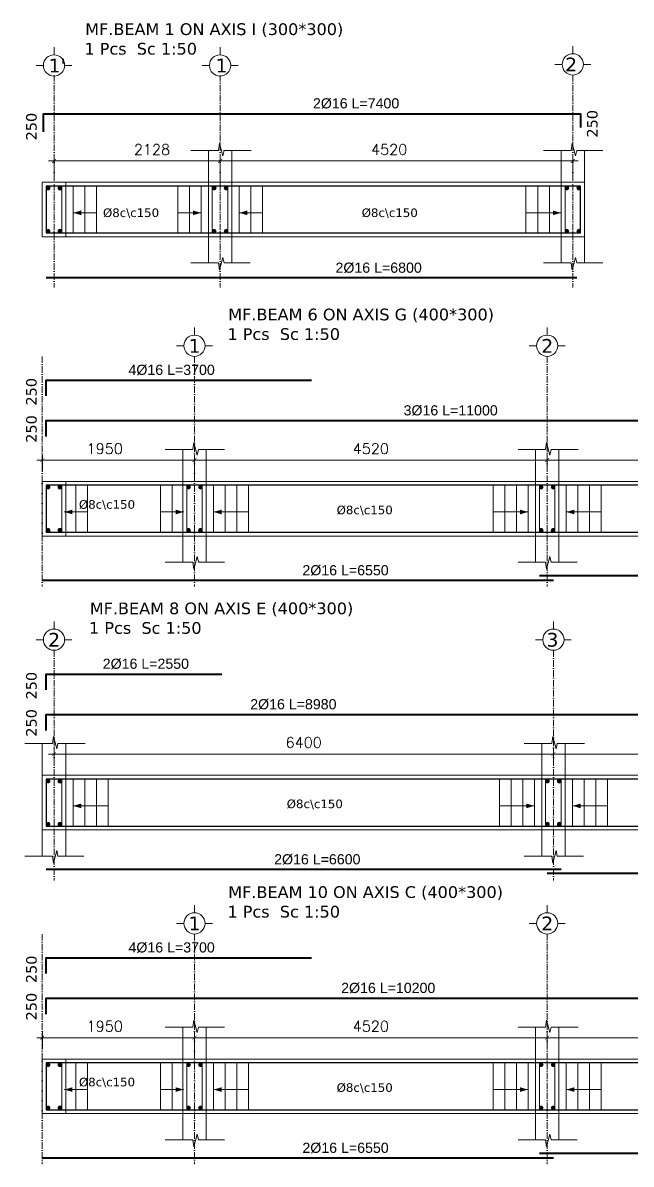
# Model space of a CAD drawing. Header units: inches. Extents: x -17020 to 43805, y -10194 to 123061.
# Drawn here: x 7715 to 8495, y 112787 to 114250 of the extents above; entities that cross this region are included whole.
import ezdxf

# ---------------------------------------------------------------- set-up
doc = ezdxf.new("R2010")
doc.units = ezdxf.units.IN
doc.header["$LTSCALE"] = 0.7
doc.header["$MEASUREMENT"] = 0
doc.linetypes.add('ACAD_ISO10W100', pattern=[18, 12, -3, 0, -3])
doc.layers.get('0').update_dxf_attribs({"lineweight": 13})
doc.layers.get('Defpoints').update_dxf_attribs({"lineweight": 5})
for name, color, linetype, lineweight in [('axis', 254, 'ACAD_ISO10W100', 9), ('BEAM FRAME', 5, 'Continuous', 18), ('COLUMN', 4, 'Continuous', 20), ('elevline', 30, 'Continuous', 20), ('FRAME 070', 5, 'Continuous', 60), ('hatch', 9, 'Continuous', 9), ('renforcment', 141, 'Continuous', 40), ('tex', 3, 'Continuous', 25), ('TEXT', 3, 'Continuous', 25), ('top rein. extension', 50, 'Continuous', 20), ('top renforcment', 7, 'Continuous', 40)]:
    doc.layers.add(name, color=color, linetype=linetype, lineweight=lineweight)
doc.styles.add('100', font='romans.shx', dxfattribs={"height": 13.5})
doc.styles.add('romanc', font='verdana.ttf', dxfattribs={"height": 250})
doc.styles.get("Standard").update_dxf_attribs({"font": 'arial.ttf', "height": 13})
doc.dimstyles.new('100', dxfattribs={"dimtxt": 13.5, "dimasz": 5, "dimexe": 7, "dimexo": 7, "dimgap": 8, "dimtad": 1, "dimdec": 0, "dimlfac": 10, "dimzin": 4, "dimdsep": 46, "dimtxsty": '100', "dimblk": 'ARCHTICK', "dimcen": 0.09, "dimdle": 7, "dimclrd": 1, "dimclre": 8, "dimclrt": 2, "dimadec": 0, "dimazin": 1, "dimtfac": 1, "dimtdec": 0, "dimtix": 1, "dimtofl": 0, "dimtmove": 0, "dimatfit": 3, "dimldrblk": 'ARCHTICK', "dimfxl": 0.18, "dimtolj": 1, "dimtzin": 0, "dimlwd": -1, "dimlwe": -1, "dimarcsym": 0})
doc.dimstyles.get("Standard").update_dxf_attribs({"dimtxt": 13, "dimasz": 5, "dimexe": 0.18, "dimexo": 0.0625, "dimgap": 6, "dimtad": 1, "dimdec": 0, "dimlfac": 10, "dimzin": 0, "dimdsep": 46, "dimtxsty": 'Standard', "dimblk": 'ARCHTICK', "dimcen": 0.09, "dimse1": 1, "dimse2": 1, "dimclrd": 1, "dimclre": 7, "dimclrt": 3, "dimadec": 0, "dimazin": 0, "dimtfac": 1, "dimtdec": 0, "dimtix": 1, "dimtofl": 0, "dimtmove": 0, "dimatfit": 3, "dimldrblk": 'ARCHTICK', "dimfxl": 1, "dimtolj": 1, "dimtzin": 0, "dimarcsym": 0})

# ---------------------------------------------------------------- blocks, each defined once
blk = doc.blocks.new('_ArchTick')
at = {"color": 0, "linetype": 'ByBlock', "lineweight": 0, "const_width": 0.15}
blk.add_lwpolyline([(-0.5, -0.5), (0.5, 0.5)], dxfattribs=at)
blk = doc.blocks.new('*D794')
at = {"color": 8, "transparency": 16777216}
for p, q in [((7968.2, 114036.1), (7968.2, 114079.7)), ((8420.2, 114054.5), (8420.2, 114079.7))]:
    blk.add_line(p, q, dxfattribs=at)
at = {"color": 1, "transparency": 16777216}
blk.add_line((7961.2, 114072.7), (8427.2, 114072.7), dxfattribs=at)
at = {"layer": 'Defpoints', "color": 0, "transparency": 16777216}
for p in [(8420.2, 114072.7), (8420.2, 114047.5), (7968.2, 114029.1)]:
    blk.add_point(p, dxfattribs=at)
at = {"color": 1, "transparency": 16777216, "xscale": 5, "yscale": 5, "zscale": 5, "rotation": 180}
blk.add_blockref('_ArchTick', (7968.2, 114072.7), dxfattribs=at)
at = {"color": 1, "transparency": 16777216, "xscale": 5, "yscale": 5, "zscale": 5}
blk.add_blockref('_ArchTick', (8420.2, 114072.7), dxfattribs=at)
at = {"color": 2, "transparency": 16777216, "insert": (8184.9, 114087.4), "char_height": 13.5, "attachment_point": 5, "style": '100'}
blk.add_mtext('\\A1;4520', dxfattribs=at)
blk = doc.blocks.new('*D795')
at = {"layer": 'Defpoints', "color": 0, "transparency": 16777216}
for p in [(7745.4, 113922.7, -13652.7), (8425.4, 113922.7, -37318.8), (8425.4, 113922.7)]:
    blk.add_point(p, dxfattribs=at)
at = {"layer": 'TEXT', "color": 3, "transparency": 16777216, "insert": (8171.4, 113935.7), "char_height": 13, "attachment_point": 5}
blk.add_mtext('\\A1;2%%C16 L=6800', dxfattribs=at)
blk = doc.blocks.new('*D796')
at = {"layer": 'Defpoints', "color": 0, "transparency": 16777216}
for p in [(7715.4, 114133.3, 264.3), (7715.4, 114133.3), (8455.4, 114133.3, -440.4)]:
    blk.add_point(p, dxfattribs=at)
at = {"layer": 'TEXT', "color": 3, "transparency": 16777216, "insert": (8142.5, 114146.3), "char_height": 13, "attachment_point": 5}
blk.add_mtext('\\A1;2%%C16 L=7400', dxfattribs=at)
blk = doc.blocks.new('*D797')
at = {"color": 8, "transparency": 16777216}
for p, q in [((7755.4, 114054.5), (7755.4, 114079.7)), ((7968.2, 114036.1), (7968.2, 114079.7))]:
    blk.add_line(p, q, dxfattribs=at)
at = {"color": 1, "transparency": 16777216}
blk.add_line((7975.2, 114072.7), (7748.4, 114072.7), dxfattribs=at)
at = {"layer": 'Defpoints', "color": 0, "transparency": 16777216}
for p in [(7755.4, 114072.7), (7755.4, 114047.5), (7968.2, 114029.1)]:
    blk.add_point(p, dxfattribs=at)
at = {"color": 1, "transparency": 16777216, "xscale": 5, "yscale": 5, "zscale": 5, "rotation": 180}
blk.add_blockref('_ArchTick', (7755.4, 114072.7), dxfattribs=at)
at = {"color": 1, "transparency": 16777216, "xscale": 5, "yscale": 5, "zscale": 5}
blk.add_blockref('_ArchTick', (7968.2, 114072.7), dxfattribs=at)
at = {"color": 2, "transparency": 16777216, "insert": (7880.9, 114087.4), "char_height": 13.5, "attachment_point": 5, "style": '100'}
blk.add_mtext('\\A1;2128', dxfattribs=at)
blk = doc.blocks.new('*D816')
at = {"layer": 'Defpoints', "color": 0, "transparency": 16777216}
for p in [(7715.4, 113739.9, -218.4), (7715.4, 113739.9), (8815.4, 113739.9, -167.8)]:
    blk.add_point(p, dxfattribs=at)
at = {"layer": 'TEXT', "color": 3, "transparency": 16777216, "insert": (8263.7, 113752.9), "char_height": 13, "attachment_point": 5}
blk.add_mtext('\\A1;3%%C16 L=11000', dxfattribs=at)
blk = doc.blocks.new('*D819')
at = {"color": 1, "transparency": 16777216}
blk.add_line((9034.4, 113689.3), (8380.4, 113689.3), dxfattribs=at)
at = {"color": 8, "transparency": 16777216}
for p, q in [((8387.4, 113680.4), (8387.4, 113696.3)), ((9027.4, 113682.7), (9027.4, 113696.3))]:
    blk.add_line(p, q, dxfattribs=at)
at = {"layer": 'Defpoints', "color": 0, "transparency": 16777216}
for p in [(8387.4, 113689.3), (8387.4, 113673.4), (9027.4, 113675.7)]:
    blk.add_point(p, dxfattribs=at)
at = {"color": 1, "transparency": 16777216, "xscale": 5, "yscale": 5, "zscale": 5, "rotation": 180}
blk.add_blockref('_ArchTick', (8387.4, 113689.3), dxfattribs=at)
at = {"color": 1, "transparency": 16777216, "xscale": 5, "yscale": 5, "zscale": 5}
blk.add_blockref('_ArchTick', (9027.4, 113689.3), dxfattribs=at)
at = {"color": 2, "transparency": 16777216, "insert": (8707.4, 113704.1), "char_height": 13.5, "attachment_point": 5, "style": '100'}
blk.add_mtext('\\A1;6400', dxfattribs=at)
blk = doc.blocks.new('*D820')
at = {"color": 1, "transparency": 16777216}
blk.add_line((7928.4, 113689.3), (8394.4, 113689.3), dxfattribs=at)
at = {"color": 8, "transparency": 16777216}
for p, q in [((7935.4, 113668.1), (7935.4, 113696.3)), ((8387.4, 113680.4), (8387.4, 113696.3))]:
    blk.add_line(p, q, dxfattribs=at)
at = {"layer": 'Defpoints', "color": 0, "transparency": 16777216}
for p in [(8387.4, 113689.3), (8387.4, 113673.4), (7935.4, 113661.1)]:
    blk.add_point(p, dxfattribs=at)
at = {"color": 1, "transparency": 16777216, "xscale": 5, "yscale": 5, "zscale": 5, "rotation": 180}
blk.add_blockref('_ArchTick', (7935.4, 113689.3), dxfattribs=at)
at = {"color": 1, "transparency": 16777216, "xscale": 5, "yscale": 5, "zscale": 5}
blk.add_blockref('_ArchTick', (8387.4, 113689.3), dxfattribs=at)
at = {"color": 2, "transparency": 16777216, "insert": (8161.4, 113704.1), "char_height": 13.5, "attachment_point": 5, "style": '100'}
blk.add_mtext('\\A1;4520', dxfattribs=at)
blk = doc.blocks.new('*D821')
at = {"layer": 'Defpoints', "color": 0, "transparency": 16777216}
for p in [(7715.4, 113791.8, -218.4), (7715.4, 113791.8), (8085.4, 113791.8, -209.5)]:
    blk.add_point(p, dxfattribs=at)
at = {"layer": 'TEXT', "color": 3, "transparency": 16777216, "insert": (7906.1, 113804.8), "char_height": 13, "attachment_point": 5}
blk.add_mtext('\\A1;4%%C16 L=3700', dxfattribs=at)
blk = doc.blocks.new('*D823')
at = {"layer": 'Defpoints', "color": 0, "transparency": 16777216}
for p in [(7740.4, 113535, -13652.7), (8395.4, 113535, -37100.9), (8395.4, 113535)]:
    blk.add_point(p, dxfattribs=at)
at = {"layer": 'TEXT', "color": 3, "transparency": 16777216, "insert": (8129, 113548), "char_height": 13, "attachment_point": 5}
blk.add_mtext('\\A1;2%%C16 L=6550', dxfattribs=at)
blk = doc.blocks.new('*D824')
at = {"layer": 'Defpoints', "color": 0, "transparency": 16777216}
for p in [(8377.4, 113541.2, -13652.7), (9037.4, 113541.2, -37100.9), (9037.4, 113541.2)]:
    blk.add_point(p, dxfattribs=at)
at = {"layer": 'TEXT', "color": 3, "transparency": 16777216, "insert": (8724.8, 113554.2), "char_height": 13, "attachment_point": 5}
blk.add_mtext('\\A1;2%%C16 L=6600', dxfattribs=at)
blk = doc.blocks.new('*D826')
at = {"color": 1, "transparency": 16777216}
blk.add_line((7942.4, 113689.3), (7733.4, 113689.3), dxfattribs=at)
at = {"color": 8, "transparency": 16777216}
for p, q in [((7740.4, 113675), (7740.4, 113696.3)), ((7935.4, 113668.1), (7935.4, 113696.3))]:
    blk.add_line(p, q, dxfattribs=at)
at = {"layer": 'Defpoints', "color": 0, "transparency": 16777216}
for p in [(7740.4, 113689.3), (7740.4, 113668), (7935.4, 113661.1)]:
    blk.add_point(p, dxfattribs=at)
at = {"color": 1, "transparency": 16777216, "xscale": 5, "yscale": 5, "zscale": 5, "rotation": 180}
blk.add_blockref('_ArchTick', (7740.4, 113689.3), dxfattribs=at)
at = {"color": 1, "transparency": 16777216, "xscale": 5, "yscale": 5, "zscale": 5}
blk.add_blockref('_ArchTick', (7935.4, 113689.3), dxfattribs=at)
at = {"color": 2, "transparency": 16777216, "insert": (7820.4, 113704.1), "char_height": 13.5, "attachment_point": 5, "style": '100'}
blk.add_mtext('\\A1;1950', dxfattribs=at)
blk = doc.blocks.new('*D842')
at = {"layer": 'Defpoints', "color": 0, "transparency": 16777216}
for p in [(7715.4, 113363.3, -0.5), (7715.4, 113363.3), (8613.4, 113363.3, -167.8)]:
    blk.add_point(p, dxfattribs=at)
at = {"layer": 'TEXT', "color": 3, "transparency": 16777216, "insert": (8062.1, 113376.3), "char_height": 13, "attachment_point": 5}
blk.add_mtext('\\A1;2%%C16 L=8980', dxfattribs=at)
blk = doc.blocks.new('*D843')
at = {"color": 8, "transparency": 16777216}
for p, q in [((8395.4, 113306.2), (8395.4, 113319.7)), ((8847.4, 113306.7), (8847.4, 113319.7))]:
    blk.add_line(p, q, dxfattribs=at)
at = {"color": 1, "transparency": 16777216}
blk.add_line((8388.4, 113312.7), (8854.4, 113312.7), dxfattribs=at)
at = {"layer": 'Defpoints', "color": 0, "transparency": 16777216}
for p in [(8847.4, 113312.7), (8395.4, 113299.2), (8847.4, 113299.7)]:
    blk.add_point(p, dxfattribs=at)
at = {"color": 1, "transparency": 16777216, "xscale": 5, "yscale": 5, "zscale": 5, "rotation": 180}
blk.add_blockref('_ArchTick', (8395.4, 113312.7), dxfattribs=at)
at = {"color": 1, "transparency": 16777216, "xscale": 5, "yscale": 5, "zscale": 5}
blk.add_blockref('_ArchTick', (8847.4, 113312.7), dxfattribs=at)
at = {"color": 2, "transparency": 16777216, "insert": (8621.4, 113327.5), "char_height": 13.5, "attachment_point": 5, "style": '100'}
blk.add_mtext('\\A1;4520', dxfattribs=at)
blk = doc.blocks.new('*D845')
at = {"color": 8, "transparency": 16777216}
for p, q in [((7755.4, 113303.8), (7755.4, 113319.7)), ((8395.4, 113306.2), (8395.4, 113319.7))]:
    blk.add_line(p, q, dxfattribs=at)
at = {"color": 1, "transparency": 16777216}
blk.add_line((8402.4, 113312.7), (7748.4, 113312.7), dxfattribs=at)
at = {"layer": 'Defpoints', "color": 0, "transparency": 16777216}
for p in [(7755.4, 113312.7), (7755.4, 113296.8), (8395.4, 113299.2)]:
    blk.add_point(p, dxfattribs=at)
at = {"color": 1, "transparency": 16777216, "xscale": 5, "yscale": 5, "zscale": 5, "rotation": 180}
blk.add_blockref('_ArchTick', (7755.4, 113312.7), dxfattribs=at)
at = {"color": 1, "transparency": 16777216, "xscale": 5, "yscale": 5, "zscale": 5}
blk.add_blockref('_ArchTick', (8395.4, 113312.7), dxfattribs=at)
at = {"color": 2, "transparency": 16777216, "insert": (8075.4, 113327.5), "char_height": 13.5, "attachment_point": 5, "style": '100'}
blk.add_mtext('\\A1;6400', dxfattribs=at)
blk = doc.blocks.new('*D846')
at = {"layer": 'Defpoints', "color": 0, "transparency": 16777216}
for p in [(7715.4, 113415.2, -218.4), (7715.4, 113415.2), (7970.4, 113415.2, -217.9)]:
    blk.add_point(p, dxfattribs=at)
at = {"layer": 'TEXT', "color": 3, "transparency": 16777216, "insert": (7873.1, 113428.2), "char_height": 13, "attachment_point": 5}
blk.add_mtext('\\A1;2%%C16 L=2550', dxfattribs=at)
blk = doc.blocks.new('*D847')
at = {"layer": 'Defpoints', "color": 0, "transparency": 16777216}
for p in [(7745.4, 113164.6, -13652.7), (8405.4, 113164.6, -37100.9), (8405.4, 113164.6)]:
    blk.add_point(p, dxfattribs=at)
at = {"layer": 'TEXT', "color": 3, "transparency": 16777216, "insert": (8092.8, 113177.6), "char_height": 13, "attachment_point": 5}
blk.add_mtext('\\A1;2%%C16 L=6600', dxfattribs=at)
blk = doc.blocks.new('*D849')
at = {"layer": 'Defpoints', "color": 0, "transparency": 16777216}
for p in [(8387.4, 113159.5, -13652.7), (8972.4, 113159.5, -37100.9), (8972.4, 113159.5)]:
    blk.add_point(p, dxfattribs=at)
at = {"layer": 'TEXT', "color": 3, "transparency": 16777216, "insert": (8608, 113172.5), "char_height": 13, "attachment_point": 5}
blk.add_mtext('\\A1;2%%C16 L=5850', dxfattribs=at)
blk = doc.blocks.new('*D863')
at = {"layer": 'Defpoints', "color": 0, "transparency": 16777216}
for p in [(7715.4, 112999.8, -218.4), (7715.4, 112999.8), (8735.4, 112999.8, -167.8)]:
    blk.add_point(p, dxfattribs=at)
at = {"layer": 'TEXT', "color": 3, "transparency": 16777216, "insert": (8183.7, 113012.8), "char_height": 13, "attachment_point": 5}
blk.add_mtext('\\A1;2%%C16 L=10200', dxfattribs=at)
blk = doc.blocks.new('*D866')
at = {"color": 8, "transparency": 16777216}
for p, q in [((8387.4, 112940.3), (8387.4, 112956.2)), ((9027.4, 112942.6), (9027.4, 112956.2))]:
    blk.add_line(p, q, dxfattribs=at)
at = {"color": 1, "transparency": 16777216}
blk.add_line((9034.4, 112949.2), (8380.4, 112949.2), dxfattribs=at)
at = {"layer": 'Defpoints', "color": 0, "transparency": 16777216}
for p in [(8387.4, 112949.2), (8387.4, 112933.3), (9027.4, 112935.6)]:
    blk.add_point(p, dxfattribs=at)
at = {"color": 1, "transparency": 16777216, "xscale": 5, "yscale": 5, "zscale": 5, "rotation": 180}
blk.add_blockref('_ArchTick', (8387.4, 112949.2), dxfattribs=at)
at = {"color": 1, "transparency": 16777216, "xscale": 5, "yscale": 5, "zscale": 5}
blk.add_blockref('_ArchTick', (9027.4, 112949.2), dxfattribs=at)
at = {"color": 2, "transparency": 16777216, "insert": (8707.4, 112963.9), "char_height": 13.5, "attachment_point": 5, "style": '100'}
blk.add_mtext('\\A1;6400', dxfattribs=at)
blk = doc.blocks.new('*D867')
at = {"color": 8, "transparency": 16777216}
for p, q in [((7935.4, 112928), (7935.4, 112956.2)), ((8387.4, 112940.3), (8387.4, 112956.2))]:
    blk.add_line(p, q, dxfattribs=at)
at = {"color": 1, "transparency": 16777216}
blk.add_line((7928.4, 112949.2), (8394.4, 112949.2), dxfattribs=at)
at = {"layer": 'Defpoints', "color": 0, "transparency": 16777216}
for p in [(8387.4, 112949.2), (8387.4, 112933.3), (7935.4, 112921)]:
    blk.add_point(p, dxfattribs=at)
at = {"color": 1, "transparency": 16777216, "xscale": 5, "yscale": 5, "zscale": 5, "rotation": 180}
blk.add_blockref('_ArchTick', (7935.4, 112949.2), dxfattribs=at)
at = {"color": 1, "transparency": 16777216, "xscale": 5, "yscale": 5, "zscale": 5}
blk.add_blockref('_ArchTick', (8387.4, 112949.2), dxfattribs=at)
at = {"color": 2, "transparency": 16777216, "insert": (8161.4, 112963.9), "char_height": 13.5, "attachment_point": 5, "style": '100'}
blk.add_mtext('\\A1;4520', dxfattribs=at)
blk = doc.blocks.new('*D868')
at = {"layer": 'Defpoints', "color": 0, "transparency": 16777216}
for p in [(7715.4, 113051.7, -218.4), (7715.4, 113051.7), (8085.4, 113051.7, -209.5)]:
    blk.add_point(p, dxfattribs=at)
at = {"layer": 'TEXT', "color": 3, "transparency": 16777216, "insert": (7906.1, 113064.7), "char_height": 13, "attachment_point": 5}
blk.add_mtext('\\A1;4%%C16 L=3700', dxfattribs=at)
blk = doc.blocks.new('*D869')
at = {"layer": 'Defpoints', "color": 0, "transparency": 16777216}
for p in [(7740.4, 112794.9, -13652.7), (8395.4, 112794.9, -37100.9), (8395.4, 112794.9)]:
    blk.add_point(p, dxfattribs=at)
at = {"layer": 'TEXT', "color": 3, "transparency": 16777216, "insert": (8129, 112807.9), "char_height": 13, "attachment_point": 5}
blk.add_mtext('\\A1;2%%C16 L=6550', dxfattribs=at)
blk = doc.blocks.new('*D870')
at = {"layer": 'Defpoints', "color": 0, "transparency": 16777216}
for p in [(8377.4, 112801, -13652.7), (9037.4, 112801, -37100.9), (9037.4, 112801)]:
    blk.add_point(p, dxfattribs=at)
at = {"layer": 'TEXT', "color": 3, "transparency": 16777216, "insert": (8724.8, 112814), "char_height": 13, "attachment_point": 5}
blk.add_mtext('\\A1;2%%C16 L=6600', dxfattribs=at)
blk = doc.blocks.new('*D872')
at = {"color": 8, "transparency": 16777216}
for p, q in [((7740.4, 112934.8), (7740.4, 112956.2)), ((7935.4, 112928), (7935.4, 112956.2))]:
    blk.add_line(p, q, dxfattribs=at)
at = {"color": 1, "transparency": 16777216}
blk.add_line((7942.4, 112949.2), (7733.4, 112949.2), dxfattribs=at)
at = {"layer": 'Defpoints', "color": 0, "transparency": 16777216}
for p in [(7740.4, 112949.2), (7740.4, 112927.8), (7935.4, 112921)]:
    blk.add_point(p, dxfattribs=at)
at = {"color": 1, "transparency": 16777216, "xscale": 5, "yscale": 5, "zscale": 5, "rotation": 180}
blk.add_blockref('_ArchTick', (7740.4, 112949.2), dxfattribs=at)
at = {"color": 1, "transparency": 16777216, "xscale": 5, "yscale": 5, "zscale": 5}
blk.add_blockref('_ArchTick', (7935.4, 112949.2), dxfattribs=at)
at = {"color": 2, "transparency": 16777216, "insert": (7820.4, 112963.9), "char_height": 13.5, "attachment_point": 5, "style": '100'}
blk.add_mtext('\\A1;1950', dxfattribs=at)

msp = doc.modelspace()

# ---------------------------------------------------------------- hatches: boundary and pattern name
at = {"layer": 'elevline'}
for points in [[(7750.15, 114038, 1), (7745.39, 114038, 1)], [(7760.64, 114038, -1), (7765.39, 114038, -1)], [(7963, 114038, 1), (7958.24, 114038, 1)], [(7973.49, 114038, -1), (7978.24, 114038, -1)], [(8415, 114038, 1), (8410.24, 114038, 1)], [(8425.49, 114038, -1), (8430.24, 114038, -1)], [(7750.15, 113982.76, -1), (7745.39, 113982.76, -1)], [(7760.64, 113982.76, 1), (7765.39, 113982.76, 1)], [(7963, 113982.76, -1), (7958.24, 113982.76, -1)], [(7973.49, 113982.76, 1), (7978.24, 113982.76, 1)], [(8415, 113982.76, -1), (8410.24, 113982.76, -1)], [(8425.49, 113982.76, 1), (8430.24, 113982.76, 1)], [(7750.15, 113654.67, 1), (7745.39, 113654.67, 1)], [(7760.64, 113654.67, -1), (7765.39, 113654.67, -1)], [(7930.15, 113654.67, 1), (7925.39, 113654.67, 1)], [(7940.64, 113654.67, -1), (7945.39, 113654.67, -1)], [(8382.15, 113654.67, 1), (8377.39, 113654.67, 1)], [(8392.64, 113654.67, -1), (8397.39, 113654.67, -1)], [(7750.15, 113599.42, -1), (7745.39, 113599.42, -1)], [(7760.64, 113599.42, 1), (7765.39, 113599.42, 1)], [(7930.15, 113599.42, -1), (7925.39, 113599.42, -1)], [(7940.64, 113599.42, 1), (7945.39, 113599.42, 1)], [(8382.15, 113599.42, -1), (8377.39, 113599.42, -1)], [(8392.64, 113599.42, 1), (8397.39, 113599.42, 1)], [(7750.15, 113278.07, 1), (7745.39, 113278.07, 1)], [(7760.64, 113278.07, -1), (7765.39, 113278.07, -1)], [(8390.15, 113278.07, 1), (8385.39, 113278.07, 1)], [(8400.64, 113278.07, -1), (8405.39, 113278.07, -1)], [(7750.15, 113222.82, -1), (7745.39, 113222.82, -1)], [(7760.64, 113222.82, 1), (7765.39, 113222.82, 1)], [(8390.15, 113222.82, -1), (8385.39, 113222.82, -1)], [(8400.64, 113222.82, 1), (8405.39, 113222.82, 1)], [(7750.15, 112914.52, 1), (7745.39, 112914.52, 1)], [(7760.64, 112914.52, -1), (7765.39, 112914.52, -1)], [(7930.15, 112914.52, 1), (7925.39, 112914.52, 1)], [(7940.64, 112914.52, -1), (7945.39, 112914.52, -1)], [(8382.15, 112914.52, 1), (8377.39, 112914.52, 1)], [(8392.64, 112914.52, -1), (8397.39, 112914.52, -1)], [(7750.15, 112859.28, -1), (7745.39, 112859.28, -1)], [(7760.64, 112859.28, 1), (7765.39, 112859.28, 1)], [(7930.15, 112859.28, -1), (7925.39, 112859.28, -1)], [(7940.64, 112859.28, 1), (7945.39, 112859.28, 1)], [(8382.15, 112859.28, -1), (8377.39, 112859.28, -1)], [(8392.64, 112859.28, 1), (8397.39, 112859.28, 1)]]:
    msp.add_hatch(color=256, dxfattribs=at).paths.add_polyline_path(points)

# ---------------------------------------------------------------- linework, layer by layer
at = {"layer": 'axis'}
for p, q in [((7755.39, 114182.81), (7755.39, 113910.64)), ((7755.39, 114182.81), (7755.39, 113910.64)), ((7968.24, 114182.81), (7968.24, 113910.64)), ((8420.24, 114182.81), (8420.24, 113910.64)), ((7740.39, 113822.24), (7740.39, 113527.31)), ((7935.39, 113822.24), (7935.39, 113527.31)), ((8387.39, 113822.24), (8387.39, 113527.31)), ((8387.39, 113822.24), (8387.39, 113527.31)), ((7755.39, 113445.64, -217.91), (7755.39, 113150.71, -217.91)), ((7755.39, 113445.64, -217.91), (7755.39, 113150.71, -217.91)), ((8395.39, 113445.64, -217.91), (8395.39, 113150.71, -217.91)), ((7740.39, 113082.09), (7740.39, 112787.16)), ((7935.39, 113082.09), (7935.39, 112787.16)), ((8387.39, 113082.09), (8387.39, 112787.16)), ((8387.39, 113082.09), (8387.39, 112787.16))]:
    msp.add_line(p, q, dxfattribs=at)
at = {"layer": 'BEAM FRAME', "elevation": 217.91}
for points in [[(7740.39, 113975.38), (8435.24, 113975.38), (8435.24, 114045.38), (7740.39, 114045.38)], [(7740.39, 113592.04), (9909.43, 113592.04), (9909.43, 113662.04), (7740.39, 113662.04)], [(7740.39, 112851.9), (9604.39, 112851.9), (9604.39, 112921.9), (7740.39, 112921.9)]]:
    msp.add_lwpolyline(points, close=True, dxfattribs=at)
at = {"layer": 'BEAM FRAME'}
msp.add_lwpolyline([(7740.39, 113215.45), (8972.39, 113215.45), (8972.39, 113285.45), (7740.39, 113285.45)], close=True, dxfattribs=at)
at = {"layer": 'COLUMN', "lineweight": 20}
for p, q in [((7953.24, 114086.3, 217.91), (7953.24, 114045.38, 217.91)), ((7983.24, 114086.3, 217.91), (7983.24, 114045.38, 217.91)), ((8405.24, 114086.3, 217.91), (8405.24, 114045.38, 217.91)), ((8435.24, 114086.3, 217.91), (8435.24, 114045.38, 217.91)), ((7953.24, 113941.95, 217.91), (7953.24, 113975.38, 217.91)), ((7983.24, 113941.95, 217.91), (7983.24, 113975.38, 217.91)), ((8405.24, 113941.95, 217.91), (8405.24, 113975.38, 217.91)), ((8435.24, 113941.95, 217.91), (8435.24, 113975.38, 217.91)), ((7920.39, 113702.97, 217.91), (7920.39, 113662.04, 217.91)), ((7950.39, 113702.97, 217.91), (7950.39, 113662.04, 217.91)), ((8372.39, 113702.97, 217.91), (8372.39, 113662.04, 217.91)), ((8402.39, 113702.97, 217.91), (8402.39, 113662.04, 217.91)), ((7920.39, 113558.62, 217.91), (7920.39, 113592.04, 217.91)), ((7950.39, 113558.62, 217.91), (7950.39, 113592.04, 217.91)), ((8372.39, 113558.62, 217.91), (8372.39, 113592.04, 217.91)), ((8402.39, 113558.62, 217.91), (8402.39, 113592.04, 217.91)), ((7740.39, 113326.37), (7740.39, 113285.45)), ((7770.39, 113326.37), (7770.39, 113285.45)), ((8380.39, 113326.37), (8380.39, 113285.45)), ((8410.39, 113326.37), (8410.39, 113285.45)), ((7740.39, 113182.02), (7740.39, 113215.45)), ((7770.39, 113182.02), (7770.39, 113215.45)), ((8380.39, 113182.02), (8380.39, 113215.45)), ((8410.39, 113182.02), (8410.39, 113215.45)), ((7920.39, 112962.83, 217.91), (7920.39, 112921.9, 217.91)), ((7950.39, 112962.83, 217.91), (7950.39, 112921.9, 217.91)), ((8372.39, 112962.83, 217.91), (8372.39, 112921.9, 217.91)), ((8402.39, 112962.83, 217.91), (8402.39, 112921.9, 217.91)), ((7920.39, 112818.47, 217.91), (7920.39, 112851.9, 217.91)), ((7950.39, 112818.47, 217.91), (7950.39, 112851.9, 217.91)), ((8372.39, 112818.47, 217.91), (8372.39, 112851.9, 217.91)), ((8402.39, 112818.47, 217.91), (8402.39, 112851.9, 217.91))]:
    msp.add_line(p, q, dxfattribs=at)
at = {"layer": 'elevline'}
for p, q in [((7779.71, 113980.38), (7779.71, 114040.38)), ((7794.67, 113980.38), (7794.67, 114040.38)), ((7809.67, 113980.38), (7809.67, 114040.38)), ((7913.97, 113980.38), (7913.97, 114040.38)), ((7928.97, 113980.38), (7928.97, 114040.38)), ((7943.93, 113980.38), (7943.93, 114040.38)), ((7992.56, 113980.38), (7992.56, 114040.38)), ((8007.52, 113980.38), (8007.52, 114040.38)), ((8022.52, 113980.38), (8022.52, 114040.38)), ((8360.24, 113980.38), (8360.24, 114040.38)), ((8375.24, 113980.38), (8375.24, 114040.38)), ((8390.24, 113980.38), (8390.24, 114040.38)), ((7783.48, 113597.04), (7783.48, 113657.04)), ((7798.48, 113597.04), (7798.48, 113657.04)), ((7891.74, 113597.04), (7891.74, 113657.04)), ((7906.74, 113597.04), (7906.74, 113657.04)), ((7959.71, 113597.04), (7959.71, 113657.04)), ((7974.67, 113597.04), (7974.67, 113657.04)), ((7989.67, 113597.04), (7989.67, 113657.04)), ((8004.67, 113597.04), (8004.67, 113657.04)), ((8318.12, 113597.04), (8318.12, 113657.04)), ((8333.12, 113597.04), (8333.12, 113657.04)), ((8348.12, 113597.04), (8348.12, 113657.04)), ((8363.08, 113597.04), (8363.08, 113657.04)), ((8411.71, 113597.04), (8411.71, 113657.04)), ((8426.67, 113597.04), (8426.67, 113657.04)), ((8441.67, 113597.04), (8441.67, 113657.04)), ((8456.67, 113597.04), (8456.67, 113657.04)), ((7779.71, 113220.45, -217.91), (7779.71, 113280.45, -217.91)), ((7794.67, 113220.45, -217.91), (7794.67, 113280.45, -217.91)), ((7809.67, 113220.45, -217.91), (7809.67, 113280.45, -217.91)), ((7824.67, 113220.45, -217.91), (7824.67, 113280.45, -217.91)), ((8326.12, 113220.45, -217.91), (8326.12, 113280.45, -217.91)), ((8341.12, 113220.45, -217.91), (8341.12, 113280.45, -217.91)), ((8356.12, 113220.45, -217.91), (8356.12, 113280.45, -217.91)), ((8371.08, 113220.45, -217.91), (8371.08, 113280.45, -217.91)), ((8419.71, 113220.45, -217.91), (8419.71, 113280.45, -217.91)), ((8434.67, 113220.45, -217.91), (8434.67, 113280.45, -217.91)), ((8449.67, 113220.45, -217.91), (8449.67, 113280.45, -217.91)), ((8464.67, 113220.45, -217.91), (8464.67, 113280.45, -217.91)), ((7783.48, 112856.9), (7783.48, 112916.9)), ((7798.48, 112856.9), (7798.48, 112916.9)), ((7891.74, 112856.9), (7891.74, 112916.9)), ((7906.74, 112856.9), (7906.74, 112916.9)), ((7959.71, 112856.9), (7959.71, 112916.9)), ((7974.67, 112856.9), (7974.67, 112916.9)), ((7989.67, 112856.9), (7989.67, 112916.9)), ((8004.67, 112856.9), (8004.67, 112916.9)), ((8318.12, 112856.9), (8318.12, 112916.9)), ((8333.12, 112856.9), (8333.12, 112916.9)), ((8348.12, 112856.9), (8348.12, 112916.9)), ((8363.08, 112856.9), (8363.08, 112916.9)), ((8411.71, 112856.9), (8411.71, 112916.9)), ((8426.67, 112856.9), (8426.67, 112916.9)), ((8441.67, 112856.9), (8441.67, 112916.9)), ((8456.67, 112856.9), (8456.67, 112916.9))]:
    msp.add_line(p, q, dxfattribs=at)
for centre in [(7747.77, 114038), (7763.02, 114038), (7960.62, 114038), (7975.87, 114038), (8412.62, 114038), (8427.87, 114038), (7747.77, 113982.76), (7763.02, 113982.76), (7960.62, 113982.76), (7975.87, 113982.76), (8412.62, 113982.76), (8427.87, 113982.76), (7747.77, 113654.67), (7763.02, 113654.67), (7927.77, 113654.67), (7943.02, 113654.67), (8379.77, 113654.67), (8395.02, 113654.67), (7747.77, 113599.42), (7763.02, 113599.42), (7927.77, 113599.42), (7943.02, 113599.42), (8379.77, 113599.42), (8395.02, 113599.42), (7747.77, 113278.07, -217.91), (7763.02, 113278.07, -217.91), (8387.77, 113278.07, -217.91), (8403.02, 113278.07, -217.91), (7747.77, 113222.82, -217.91), (7763.02, 113222.82, -217.91), (8387.77, 113222.82, -217.91), (8403.02, 113222.82, -217.91), (7747.77, 112914.52), (7763.02, 112914.52), (7927.77, 112914.52), (7943.02, 112914.52), (8379.77, 112914.52), (8395.02, 112914.52), (7747.77, 112859.28), (7763.02, 112859.28), (7927.77, 112859.28), (7943.02, 112859.28), (8379.77, 112859.28), (8395.02, 112859.28)]:
    msp.add_circle(centre, 2.38, dxfattribs=at)
at = {"layer": 'FRAME 070', "lineweight": 20}
for p, q in [((7966.21, 114086.3, 217.91), (7967.56, 114095.31, 217.91)), ((7967.56, 114095.31, 217.91), (7971.74, 114079.23, 217.91)), ((8418.21, 114086.3, 217.91), (8419.56, 114095.31, 217.91)), ((8419.56, 114095.31, 217.91), (8423.74, 114079.23, 217.91)), ((7930.85, 114086.3, 217.91), (7966.21, 114086.3, 217.91)), ((7971.74, 114079.23, 217.91), (7973.25, 114086.3, 217.91)), ((7972.77, 114086.3, 217.91), (8008.13, 114086.3, 217.91)), ((8382.85, 114086.3, 217.91), (8418.21, 114086.3, 217.91)), ((8423.74, 114079.23, 217.91), (8425.25, 114086.3, 217.91)), ((8425.25, 114086.3, 217.91), (8458.64, 114086.3, 217.91)), ((7967.56, 113932.95, 217.91), (7971.74, 113949.03, 217.91)), ((7971.74, 113949.03, 217.91), (7973.25, 113941.95, 217.91)), ((8419.56, 113932.95, 217.91), (8423.74, 113949.03, 217.91)), ((8423.74, 113949.03, 217.91), (8425.25, 113941.95, 217.91)), ((7930.85, 113941.95, 217.91), (7966.21, 113941.95, 217.91)), ((7966.21, 113941.95, 217.91), (7967.56, 113932.95, 217.91)), ((7973.25, 113941.95, 217.91), (8006.64, 113941.95, 217.91)), ((8382.85, 113941.95, 217.91), (8418.21, 113941.95, 217.91)), ((8418.21, 113941.95, 217.91), (8419.56, 113932.95, 217.91)), ((8425.25, 113941.95, 217.91), (8458.64, 113941.95, 217.91)), ((7898, 113702.97, 217.91), (7933.36, 113702.97, 217.91)), ((7933.36, 113702.97, 217.91), (7934.71, 113711.97, 217.91)), ((7934.71, 113711.97, 217.91), (7938.89, 113695.9, 217.91)), ((7938.89, 113695.9, 217.91), (7940.4, 113702.97, 217.91)), ((7940.4, 113702.97, 217.91), (7973.79, 113702.97, 217.91)), ((8350, 113702.97, 217.91), (8385.36, 113702.97, 217.91)), ((8385.36, 113702.97, 217.91), (8386.71, 113711.97, 217.91)), ((8386.71, 113711.97, 217.91), (8390.89, 113695.9, 217.91)), ((8390.89, 113695.9, 217.91), (8392.4, 113702.97, 217.91)), ((8391.92, 113702.97, 217.91), (8427.28, 113702.97, 217.91)), ((7898, 113558.62, 217.91), (7933.36, 113558.62, 217.91)), ((7933.36, 113558.62, 217.91), (7934.71, 113549.62, 217.91)), ((7934.71, 113549.62, 217.91), (7938.89, 113565.69, 217.91)), ((7938.89, 113565.69, 217.91), (7940.4, 113558.62, 217.91)), ((7940.4, 113558.62, 217.91), (7973.79, 113558.62, 217.91)), ((8350, 113558.62, 217.91), (8385.36, 113558.62, 217.91)), ((8385.36, 113558.62, 217.91), (8386.71, 113549.62, 217.91)), ((8386.71, 113549.62, 217.91), (8390.89, 113565.69, 217.91)), ((8390.89, 113565.69, 217.91), (8392.4, 113558.62, 217.91)), ((8392.4, 113558.62, 217.91), (8425.79, 113558.62, 217.91)), ((7753.36, 113326.37), (7754.71, 113335.37)), ((7754.71, 113335.37), (7758.89, 113319.3)), ((8393.36, 113326.37), (8394.71, 113335.37)), ((8394.71, 113335.37), (8398.89, 113319.3)), ((7718, 113326.37), (7753.36, 113326.37)), ((7758.89, 113319.3), (7760.4, 113326.37)), ((7759.92, 113326.37), (7795.28, 113326.37)), ((8358, 113326.37), (8393.36, 113326.37)), ((8398.89, 113319.3), (8400.4, 113326.37)), ((8399.92, 113326.37), (8435.28, 113326.37)), ((7754.71, 113173.02), (7758.89, 113189.1)), ((7758.89, 113189.1), (7760.4, 113182.02)), ((8394.71, 113173.02), (8398.89, 113189.1)), ((8398.89, 113189.1), (8400.4, 113182.02)), ((7718, 113182.02), (7753.36, 113182.02)), ((7753.36, 113182.02), (7754.71, 113173.02)), ((7760.4, 113182.02), (7793.79, 113182.02)), ((8358, 113182.02), (8393.36, 113182.02)), ((8393.36, 113182.02), (8394.71, 113173.02)), ((8400.4, 113182.02), (8433.79, 113182.02)), ((7933.36, 112962.83, 217.91), (7934.71, 112971.83, 217.91)), ((7934.71, 112971.83, 217.91), (7938.89, 112955.75, 217.91)), ((8385.36, 112962.83, 217.91), (8386.71, 112971.83, 217.91)), ((8386.71, 112971.83, 217.91), (8390.89, 112955.75, 217.91)), ((7898, 112962.83, 217.91), (7933.36, 112962.83, 217.91)), ((7938.89, 112955.75, 217.91), (7940.4, 112962.83, 217.91)), ((7940.4, 112962.83, 217.91), (7973.79, 112962.83, 217.91)), ((8350, 112962.83, 217.91), (8385.36, 112962.83, 217.91)), ((8390.89, 112955.75, 217.91), (8392.4, 112962.83, 217.91)), ((8391.92, 112962.83, 217.91), (8427.28, 112962.83, 217.91)), ((7934.71, 112809.47, 217.91), (7938.89, 112825.55, 217.91)), ((7938.89, 112825.55, 217.91), (7940.4, 112818.47, 217.91)), ((8386.71, 112809.47, 217.91), (8390.89, 112825.55, 217.91)), ((8390.89, 112825.55, 217.91), (8392.4, 112818.47, 217.91)), ((7898, 112818.47, 217.91), (7933.36, 112818.47, 217.91)), ((7933.36, 112818.47, 217.91), (7934.71, 112809.47, 217.91)), ((7940.4, 112818.47, 217.91), (7973.79, 112818.47, 217.91)), ((8350, 112818.47, 217.91), (8385.36, 112818.47, 217.91)), ((8385.36, 112818.47, 217.91), (8386.71, 112809.47, 217.91)), ((8392.4, 112818.47, 217.91), (8425.79, 112818.47, 217.91))]:
    msp.add_line(p, q, dxfattribs=at)
at = {"layer": 'FRAME 070', "lineweight": 15}
for points in [[(7740.39, 113975.38), (7770.39, 113975.38), (7770.39, 114045.38), (7740.39, 114045.38)], [(7953.24, 113975.38), (7983.24, 113975.38), (7983.24, 114045.38), (7953.24, 114045.38)], [(8405.24, 113975.38), (8435.24, 113975.38), (8435.24, 114045.38), (8405.24, 114045.38)], [(7740.39, 113592.04), (7770.39, 113592.04), (7770.39, 113662.04), (7740.39, 113662.04)], [(7920.39, 113592.04), (7950.39, 113592.04), (7950.39, 113662.04), (7920.39, 113662.04)], [(8372.39, 113592.04), (8402.39, 113592.04), (8402.39, 113662.04), (8372.39, 113662.04)], [(7740.39, 112851.9), (7770.39, 112851.9), (7770.39, 112921.9), (7740.39, 112921.9)], [(7920.39, 112851.9), (7950.39, 112851.9), (7950.39, 112921.9), (7920.39, 112921.9)], [(8372.39, 112851.9), (8402.39, 112851.9), (8402.39, 112921.9), (8372.39, 112921.9)]]:
    msp.add_lwpolyline(points, close=True, dxfattribs=at)
at = {"layer": 'FRAME 070', "lineweight": 15, "elevation": -217.91}
for points in [[(7740.39, 113215.45), (7770.39, 113215.45), (7770.39, 113285.45), (7740.39, 113285.45)], [(8380.39, 113215.45), (8410.39, 113215.45), (8410.39, 113285.45), (8380.39, 113285.45)]]:
    msp.add_lwpolyline(points, close=True, dxfattribs=at)
at = {"layer": 'hatch'}
for p, q in [((7755.39, 114218.42), (7755.39, 114208.68)), ((7968.24, 114218.42), (7968.24, 114208.68)), ((8420.24, 114219.78), (8420.24, 114210.05)), ((7732.47, 114194.94), (7742.21, 114194.94)), ((7778.32, 114194.94), (7768.58, 114194.94)), ((7945.32, 114194.94), (7955.06, 114194.94)), ((7991.17, 114194.94), (7981.43, 114194.94)), ((8397.32, 114196.3), (8407.06, 114196.3)), ((8443.17, 114196.3), (8433.43, 114196.3)), ((7935.39, 113859.21), (7935.39, 113849.48)), ((8387.39, 113859.21), (8387.39, 113849.48)), ((7912.47, 113835.73), (7922.21, 113835.73)), ((7958.32, 113835.73), (7948.58, 113835.73)), ((8364.47, 113835.73), (8374.21, 113835.73)), ((8410.32, 113835.73), (8400.58, 113835.73)), ((7755.39, 113482.61, -217.91), (7755.39, 113472.88, -217.91)), ((8395.39, 113482.61, -217.91), (8395.39, 113472.88, -217.91)), ((7732.47, 113459.14, -217.91), (7742.21, 113459.14, -217.91)), ((7778.32, 113459.14, -217.91), (7768.58, 113459.14, -217.91)), ((8372.47, 113459.14, -217.91), (8382.21, 113459.14, -217.91)), ((8418.32, 113459.14, -217.91), (8408.58, 113459.14, -217.91)), ((7935.39, 113119.07), (7935.39, 113109.33)), ((8387.39, 113119.07), (8387.39, 113109.33)), ((7912.47, 113095.59), (7922.21, 113095.59)), ((7958.32, 113095.59), (7948.58, 113095.59)), ((8364.47, 113095.59), (8374.21, 113095.59)), ((8410.32, 113095.59), (8400.58, 113095.59))]:
    msp.add_line(p, q, dxfattribs=at)
for centre in [(8420.24, 114196.43), (7755.39, 114195.06), (7968.24, 114195.06), (7935.39, 113835.86), (8387.39, 113835.86), (7755.39, 113459.26, -217.91), (8395.39, 113459.26, -217.91), (7935.39, 113095.71), (8387.39, 113095.71)]:
    msp.add_circle(centre, 13.62, dxfattribs=at)
at = {"layer": 'renforcment', "lineweight": -2, "elevation": 217.91}
for points in [[(7745.39, 113980.38), (8430.24, 113980.38), (8430.24, 114040.38), (7745.39, 114040.38)], [(7745.39, 113597.04), (9904.43, 113597.04), (9904.43, 113657.04), (7745.39, 113657.04)], [(7745.39, 112856.9), (9599.39, 112856.9), (9599.39, 112916.9), (7745.39, 112916.9)]]:
    msp.add_lwpolyline(points, close=True, dxfattribs=at)
at = {"layer": 'renforcment', "lineweight": -2}
msp.add_lwpolyline([(7745.39, 113220.45), (8967.39, 113220.45), (8967.39, 113280.45), (7745.39, 113280.45)], close=True, dxfattribs=at)
at = {"layer": 'top rein. extension'}
for p, q in [((7779.71, 114006.22), (7809.67, 114006.22)), ((7943.93, 114006.22), (7913.97, 114006.22)), ((7992.56, 114006.22), (8022.52, 114006.22)), ((8405.2, 114006.22), (8360.24, 114006.22)), ((7768.52, 113622.88), (7798.48, 113622.88)), ((7921.7, 113622.88), (7891.74, 113622.88)), ((7959.71, 113622.88), (8004.67, 113622.88)), ((8363.08, 113622.88), (8318.12, 113622.88)), ((8411.71, 113622.88), (8456.67, 113622.88)), ((7779.71, 113246.28, -217.91), (7824.67, 113246.28, -217.91)), ((8371.08, 113246.28, -217.91), (8326.12, 113246.28, -217.91)), ((8419.71, 113246.28, -217.91), (8464.67, 113246.28, -217.91)), ((7768.52, 112882.74), (7798.48, 112882.74)), ((7921.7, 112882.74), (7891.74, 112882.74)), ((7959.71, 112882.74), (8004.67, 112882.74)), ((8363.08, 112882.74), (8318.12, 112882.74)), ((8411.71, 112882.74), (8456.67, 112882.74))]:
    msp.add_line(p, q, dxfattribs=at)
for points in [[(7790.18, 114009.22), (7780.05, 114006.22), (7790.18, 114003.22)], [(7933.46, 114009.22), (7943.58, 114006.22), (7933.46, 114003.22)], [(8003.03, 114009.22), (7992.9, 114006.22), (8003.03, 114003.22)], [(8394.73, 114009.22), (8404.86, 114006.22), (8394.73, 114003.22)], [(7779, 113625.88), (7768.87, 113622.88), (7779, 113619.88)], [(7911.22, 113625.88), (7921.35, 113622.88), (7911.22, 113619.88)], [(7970.18, 113625.88), (7960.05, 113622.88), (7970.18, 113619.88)], [(8352.61, 113625.88), (8362.74, 113622.88), (8352.61, 113619.88)], [(8422.18, 113625.88), (8412.05, 113622.88), (8422.18, 113619.88)], [(7790.18, 113249.28, -217.91), (7780.05, 113246.28, -217.91), (7790.18, 113243.28, -217.91)], [(8360.61, 113249.28, -217.91), (8370.74, 113246.28, -217.91), (8360.61, 113243.28, -217.91)], [(8430.18, 113249.28, -217.91), (8420.05, 113246.28, -217.91), (8430.18, 113243.28, -217.91)], [(7779, 112885.74), (7768.87, 112882.74), (7779, 112879.74)], [(7911.22, 112885.74), (7921.35, 112882.74), (7911.22, 112879.74)], [(7970.18, 112885.74), (7960.05, 112882.74), (7970.18, 112879.74)], [(8352.61, 112885.74), (8362.74, 112882.74), (8352.61, 112879.74)], [(8422.18, 112885.74), (8412.05, 112882.74), (8422.18, 112879.74)]]:
    msp.add_solid(points, dxfattribs=at)
at = {"layer": 'top renforcment'}
for p, q in [((8425.44, 113922.72, -217.91), (7745.39, 113922.72)), ((9037.39, 113541.17), (8377.39, 113541.17)), ((8395.39, 113535.03), (7740.39, 113535.03)), ((8405.39, 113164.57, -217.91), (7745.39, 113164.57, -217.91)), ((8972.39, 113159.45, -217.91), (8387.39, 113159.45, -217.91)), ((8395.39, 112794.88), (7740.39, 112794.88)), ((9037.39, 112801.02), (8377.39, 112801.02))]:
    msp.add_line(p, q, dxfattribs=at)
for points in [[(7741.69, 114109.98), (7741.69, 114133.25), (8430.24, 114133.25), (8430.24, 114115.36)], [(7745.39, 113771.55), (7745.39, 113791.83), (8085.39, 113791.83)], [(7745.39, 113719.65), (7745.39, 113739.92), (8815.37, 113739.92)], [(7745.39, 113394.96), (7745.39, 113415.23), (7970.39, 113415.23)], [(7745.39, 113031.41), (7745.39, 113051.68), (8085.39, 113051.68)], [(7745.39, 112979.5), (7745.39, 112999.78), (8735.37, 112999.78)]]:
    msp.add_lwpolyline(points, dxfattribs=at)
at = {"layer": 'top renforcment', "lineweight": 15}
for points in [[(7745.39, 113980.38), (7765.39, 113980.38), (7765.39, 114040.38), (7745.39, 114040.38)], [(7958.24, 113980.38), (7978.24, 113980.38), (7978.24, 114040.38), (7958.24, 114040.38)], [(8410.24, 113980.38), (8430.24, 113980.38), (8430.24, 114040.38), (8410.24, 114040.38)], [(7745.39, 113597.04), (7765.39, 113597.04), (7765.39, 113657.04), (7745.39, 113657.04)], [(7925.39, 113597.04), (7945.39, 113597.04), (7945.39, 113657.04), (7925.39, 113657.04)], [(8377.39, 113597.04), (8397.39, 113597.04), (8397.39, 113657.04), (8377.39, 113657.04)], [(7745.39, 112856.9), (7765.39, 112856.9), (7765.39, 112916.9), (7745.39, 112916.9)], [(7925.39, 112856.9), (7945.39, 112856.9), (7945.39, 112916.9), (7925.39, 112916.9)], [(8377.39, 112856.9), (8397.39, 112856.9), (8397.39, 112916.9), (8377.39, 112916.9)]]:
    msp.add_lwpolyline(points, close=True, dxfattribs=at)
at = {"layer": 'top renforcment', "elevation": -217.91}
msp.add_lwpolyline([(7745.39, 113343.05), (7745.39, 113363.32), (8613.37, 113363.32)], dxfattribs=at)
at = {"layer": 'top renforcment', "lineweight": 15, "elevation": -217.91}
for points in [[(7745.39, 113220.45), (7765.39, 113220.45), (7765.39, 113280.45), (7745.39, 113280.45)], [(8385.39, 113220.45), (8405.39, 113220.45), (8405.39, 113280.45), (8385.39, 113280.45)]]:
    msp.add_lwpolyline(points, close=True, dxfattribs=at)

# ---------------------------------------------------------------- texts
at = {"layer": 'tex', "style": 'romanc'}
for p in [(7818.14, 114000.85, -33436.19), (8149.66, 114000.85, -33436.19), (7787.27, 113627.05, -33436.19), (8117.54, 113619.97, -33436.19), (8053.58, 113243.38, -33654.09), (7787.27, 112886.9, -33436.19), (8117.54, 112879.83, -33436.19)]:
    msp.add_text('%%C8c\\c150', height=11, dxfattribs=at).set_placement(p)
at = {"layer": 'TEXT', "style": 'romanc'}
for s, height, p in [('MF.BEAM 1 ON AXIS I (300*300)', 15, (7795.34, 114234.08)), ('1 Pcs  Sc 1:50 ', 15, (7794.32, 114208.98)), ("1'", 17.6, (7748.37, 114186.14)), ('1', 17.6, (7962.32, 114186.14)), ('2', 17.6, (8410.36, 114187.5)), ('MF.BEAM 6 ON AXIS G (400*300)', 15, (7978.64, 113868.47)), ('1 Pcs  Sc 1:50 ', 15, (7977.62, 113843.37)), ('1', 17.6, (7927.79, 113826.94)), ('2', 17.6, (8379.79, 113826.94)), ('MF.BEAM 8 ON AXIS E (400*300)', 15, (7801.22, 113491.87, -217.91)), ('1 Pcs  Sc 1:50 ', 15, (7800.21, 113466.77, -217.91)), ('2', 17.6, (7747.79, 113450.34, -217.91)), ('3', 17.6, (8386.45, 113450.34, -217.91)), ('MF.BEAM 10 ON AXIS C (400*300)', 15, (7978.64, 113128.32)), ('1 Pcs  Sc 1:50 ', 15, (7977.62, 113103.23)), ('1', 17.6, (7927.79, 113086.79)), ('2', 17.6, (8379.79, 113086.79))]:
    msp.add_text(s, height=height, dxfattribs=at).set_placement(p)
for p in [(8451.92, 114102.65, -73392.95), (7733.11, 114099.1, -72739.24), (7733.11, 113759.25, -72739.24), (7733.11, 113711.56, -72739.24), (7733.11, 113382.65, -72739.24), (7733.11, 113334.96, -72739.24), (7733.11, 113019.11, -72739.24), (7733.11, 112971.42, -72739.24)]:
    msp.add_text('250', height=13.5, rotation=90, dxfattribs=at).set_placement(p)

# ---------------------------------------------------------------- dimensions: what is measured, and where the dimension line sits
for base, p1, p2, picture, middle in [((7755.3948, 114072.6746), (7968.2443, 114029.1165), (7755.3948, 114047.4731), '*D797', (7880.8554, 114072.6746)), ((7740.39, 113689.34), (7935.39, 113661.15), (7740.39, 113667.96), '*D826', (7820.39, 113689.34)), ((8387.39, 113689.34), (9027.39, 113675.75), (8387.39, 113673.43), '*D819', (8707.39, 113689.34)), ((7755.39, 113312.74, -217.91), (8395.39, 113299.15, -217.91), (7755.39, 113296.83, -217.91), '*D845', (8075.39, 113312.74, -217.91)), ((7740.39, 112949.2), (7935.39, 112921.01), (7740.39, 112927.82), '*D872', (7820.39, 112949.2)), ((8387.39, 112949.2), (9027.39, 112935.61), (8387.39, 112933.29), '*D866', (8707.39, 112949.2))]:
    dim = msp.add_linear_dim(base=base, p1=p1, p2=p2, angle=180, dimstyle='100')
    dim.commit()
    dim.dimension.update_dxf_attribs({"geometry": picture, "text_midpoint": middle, "dimtype": 160})
for base, p1, p2, picture, middle in [((8420.24, 114072.67), (7968.24, 114029.12), (8420.24, 114047.47), '*D794', (8184.9, 114072.67)), ((8387.39, 113689.34), (7935.39, 113661.15), (8387.39, 113673.43), '*D820', (8161.39, 113689.34)), ((8847.39, 113312.74, -217.91), (8395.39, 113299.15, -217.91), (8847.39, 113299.75, -217.91), '*D843', (8621.39, 113312.74, -217.91)), ((8387.39, 112949.2), (7935.39, 112921.01), (8387.39, 112933.29), '*D867', (8161.39, 112949.2))]:
    dim = msp.add_linear_dim(base=base, p1=p1, p2=p2, dimstyle='100')
    dim.commit()
    dim.dimension.update_dxf_attribs({"geometry": picture, "text_midpoint": middle, "dimtype": 160})
at = {"layer": 'TEXT'}
for base, p1, p2, angle, text, picture, middle in [((7715.3948, 114133.2525), (8455.4443, 114133.2525, -440.3669), (7715.3948, 114133.2525, 264.294), 180, '2%%C16 L=<>', '*D796', (8142.4902, 114133.2525)), ((8425.4435, 113922.7231, 12366.9612), (7745.3948, 113922.7231, -1285.7206), (8425.4435, 113922.7231, -24951.8283), 0, '2%%C16 L=<>', '*D795', (8171.4483, 113922.7231, 12366.9612)), ((7715.39, 113791.83), (8085.39, 113791.83, -209.54), (7715.39, 113791.83, -218.39), 180, '4%%C16 L=<>', '*D821', (7906.11, 113791.83)), ((7715.39, 113739.92), (8815.37, 113739.92, -167.76), (7715.39, 113739.92, -218.39), 180, '3%%C16 L=<>', '*D816', (8263.65, 113739.92)), ((8395.39, 113535.03, 12366.96), (7740.39, 113535.03, -1285.72), (8395.39, 113535.03, -24733.92), 0, '2%%C16 L=<>', '*D823', (8128.97, 113535.03, 12366.96)), ((9037.39, 113541.17, 12366.96), (8377.39, 113541.17, -1285.72), (9037.39, 113541.17, -24733.92), 0, '2%%C16 L=<>', '*D824', (8724.78, 113541.17, 12366.96)), ((7715.39, 113415.23), (7970.39, 113415.23, -217.91), (7715.39, 113415.23, -218.39), 180, '2%%C16 L=<>', '*D846', (7873.05, 113415.23)), ((7715.39, 113363.32, -217.91), (8613.37, 113363.32, -385.67), (7715.39, 113363.32, -218.39), 180, '2%%C16 L=<>', '*D842', (8062.06, 113363.32, -217.91)), ((8405.39, 113164.57, 12149.06), (7745.39, 113164.57, -1503.63), (8405.39, 113164.57, -24951.83), 0, '2%%C16 L=<>', '*D847', (8092.78, 113164.57, 12149.06)), ((8972.39, 113159.45, 12149.06), (8387.39, 113159.45, -1503.63), (8972.39, 113159.45, -24951.83), 0, '2%%C16 L=<>', '*D849', (8607.99, 113159.45, 12149.06)), ((7715.39, 113051.68), (8085.39, 113051.68, -209.54), (7715.39, 113051.68, -218.39), 180, '4%%C16 L=<>', '*D868', (7906.11, 113051.68)), ((7715.39, 112999.78), (8735.37, 112999.78, -167.76), (7715.39, 112999.78, -218.39), 180, '2%%C16 L=<>', '*D863', (8183.65, 112999.78)), ((8395.39, 112794.88, 12366.96), (7740.39, 112794.88, -1285.72), (8395.39, 112794.88, -24733.92), 0, '2%%C16 L=<>', '*D869', (8128.97, 112794.88, 12366.96)), ((9037.39, 112801.02, 12366.96), (8377.39, 112801.02, -1285.72), (9037.39, 112801.02, -24733.92), 0, '2%%C16 L=<>', '*D870', (8724.78, 112801.02, 12366.96))]:
    dim = msp.add_linear_dim(base=base, p1=p1, p2=p2, angle=angle, text=text, dimstyle='Standard', override={"dimsd1": 1, "dimsd2": 1, "dimfxl": 0.1, "dimfxlon": 1}, dxfattribs=at)
    dim.commit()
    dim.dimension.update_dxf_attribs({"geometry": picture, "text_midpoint": middle, "dimtype": 161})

doc.saveas('drawing.dxf')
